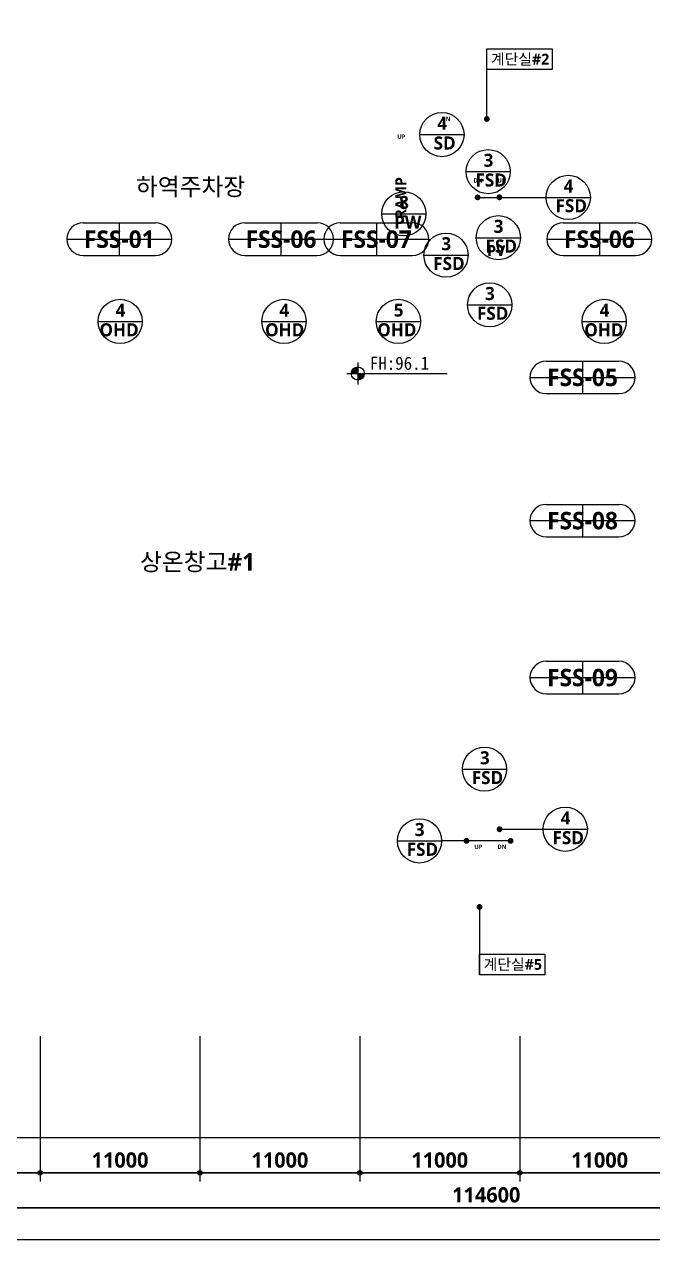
# Model space of a CAD drawing. Header units: millimetres. Extents: x 28132 to 190005487, y 7641 to 455456909.
# Drawn here: x 597295 to 640533, y 36445 to 120087 of the extents above; entities that cross this region are included whole.
import ezdxf
from ezdxf.enums import TextEntityAlignment as Align

# ---------------------------------------------------------------- set-up
doc = ezdxf.new("R2010")
doc.units = ezdxf.units.MM
doc.header["$LTSCALE"] = 400
doc.header["$MEASUREMENT"] = 0
doc.header["$PDSIZE"] = -10
doc.layers.get('0').update_dxf_attribs({"linetype": 'CONTINUOUS'})
doc.layers.get('Defpoints').update_dxf_attribs({"color": 153, "linetype": 'CONTINUOUS'})
for name, color, linetype in [('0_FSD', 1, 'CONTINUOUS'), ('0_FSS', 1, 'CONTINUOUS'), ('0_OHD', 2, 'CONTINUOUS'), ('0_SD', 4, 'CONTINUOUS'), ('0_SSD', 4, 'CONTINUOUS'), ('A-ANNO-TEXT2', 7, 'CONTINUOUS'), ('SYM', 8, 'CONTINUOUS')]:
    doc.layers.add(name, color=color, linetype=linetype)
doc.layers.add('A-XXXX-SYMB', color=7, linetype='CONTINUOUS', lineweight=25)
doc.layers.add('Defpoint', color=161, linetype='CONTINUOUS', plot=False)
doc.styles.add('SHP_신사리', font='NanumGothicBold.ttf')
doc.styles.add('돋움체', font='')
doc.styles.add('송현플러스-돋움체', font='NanumGothicBold.ttf')
doc.styles.get('돋움체').set_extended_font_data('DotumChe')
doc.dimstyles.new('SHP 600', dxfattribs={"dimscale": 300, "dimtxt": 3.5, "dimasz": 1, "dimexe": 2, "dimexo": 2, "dimgap": 1, "dimtad": 1, "dimdec": 0, "dimzin": 0, "dimdsep": 46, "dimtxsty": '송현플러스-돋움체', "dimblk": 'DIMDOT', "dimcen": 0.09, "dimclrt": 3, "dimadec": 0, "dimazin": 1, "dimtfac": 1, "dimtdec": 0, "dimtix": 1, "dimtmove": 2, "dimatfit": 0, "dimldrblk": 'DIMDOT', "dimfxl": 1, "dimtfillclr": 3, "dimtolj": 1, "dimtzin": 0, "dimarcsym": 0})

# ---------------------------------------------------------------- blocks, each defined once
blk = doc.blocks.new('A$C2E1A0DD2')
at = {"layer": 'A-XXXX-SYMB'}
h = blk.add_hatch(color=256, dxfattribs=at)
h.paths.add_polyline_path([(750, 1200, 0.414214), (300, 750), (750, 750)])
h.paths.add_polyline_path([(1200, 750), (750, 750), (750, 300, 0.414214)])
for p, q in [((750, 1500), (750, 0)), ((0, 750), (1500, 750))]:
    blk.add_line(p, q, dxfattribs=at)
blk.add_circle((750, 750), 450, dxfattribs=at)
blk = doc.blocks.new('A$C19A65A13')
at = {"layer": 'A-XXXX-SYMB'}
blk.add_line((1500, 750), (6891, 750), dxfattribs=at)
blk.add_blockref('A$C2E1A0DD2', (0, 0), dxfattribs=at)
blk = doc.blocks.new('DIMDOT')
at = {"color": 0}
blk.add_line((-2, 0), (2, 0), dxfattribs=at)
for radius in [0.5, 0.25]:
    blk.add_circle((0, 0), radius, dxfattribs=at)
blk = doc.blocks.new('*D285')
at = {"color": 0, "lineweight": -2}
for p, q in [((631382, 50445), (631382, 40445)), ((642382, 50445), (642382, 40445)), ((631682, 41045), (642082, 41045))]:
    blk.add_line(p, q, dxfattribs=at)
at = {"layer": 'Defpoints', "color": 0}
for p in [(631382, 51045), (642382, 51045), (642382, 41045)]:
    blk.add_point(p, dxfattribs=at)
at = {"color": 0, "linetype": 'ByBlock', "lineweight": -2, "xscale": 300, "yscale": 300, "zscale": 300, "rotation": 180}
blk.add_blockref('DIMDOT', (631382, 41045), dxfattribs=at)
at = {"color": 0, "linetype": 'ByBlock', "lineweight": -2, "xscale": 300, "yscale": 300, "zscale": 300}
blk.add_blockref('DIMDOT', (642382, 41045), dxfattribs=at)
at = {"color": 3, "insert": (636882, 41921), "char_height": 1050, "attachment_point": 5, "style": '송현플러스-돋움체'}
blk.add_mtext('\\A1;11000', dxfattribs=at)
blk = doc.blocks.new('*D286')
at = {"color": 0, "lineweight": -2}
for p, q in [((620382, 50445), (620382, 40445)), ((631382, 50445), (631382, 40445)), ((620682, 41045), (631082, 41045))]:
    blk.add_line(p, q, dxfattribs=at)
at = {"layer": 'Defpoints', "color": 0}
for p in [(620382, 51045), (631382, 51045), (631382, 41045)]:
    blk.add_point(p, dxfattribs=at)
at = {"color": 0, "linetype": 'ByBlock', "lineweight": -2, "xscale": 300, "yscale": 300, "zscale": 300, "rotation": 180}
blk.add_blockref('DIMDOT', (620382, 41045), dxfattribs=at)
at = {"color": 0, "linetype": 'ByBlock', "lineweight": -2, "xscale": 300, "yscale": 300, "zscale": 300}
blk.add_blockref('DIMDOT', (631382, 41045), dxfattribs=at)
at = {"color": 3, "insert": (625882, 41921), "char_height": 1050, "attachment_point": 5, "style": '송현플러스-돋움체'}
blk.add_mtext('\\A1;11000', dxfattribs=at)
blk = doc.blocks.new('*D287')
at = {"color": 0, "lineweight": -2}
for p, q in [((609382, 50445), (609382, 40445)), ((620382, 50445), (620382, 40445)), ((609682, 41045), (620082, 41045))]:
    blk.add_line(p, q, dxfattribs=at)
at = {"layer": 'Defpoints', "color": 0}
for p in [(609382, 51045), (620382, 51045), (620382, 41045)]:
    blk.add_point(p, dxfattribs=at)
at = {"color": 0, "linetype": 'ByBlock', "lineweight": -2, "xscale": 300, "yscale": 300, "zscale": 300, "rotation": 180}
blk.add_blockref('DIMDOT', (609382, 41045), dxfattribs=at)
at = {"color": 0, "linetype": 'ByBlock', "lineweight": -2, "xscale": 300, "yscale": 300, "zscale": 300}
blk.add_blockref('DIMDOT', (620382, 41045), dxfattribs=at)
at = {"color": 3, "insert": (614882, 41921), "char_height": 1050, "attachment_point": 5, "style": '송현플러스-돋움체'}
blk.add_mtext('\\A1;11000', dxfattribs=at)
blk = doc.blocks.new('*D288')
at = {"color": 0, "lineweight": -2}
for p, q in [((598382, 50445), (598382, 40445)), ((609382, 50445), (609382, 40445)), ((598682, 41045), (609082, 41045))]:
    blk.add_line(p, q, dxfattribs=at)
at = {"layer": 'Defpoints', "color": 0}
for p in [(598382, 51045), (609382, 51045), (609382, 41045)]:
    blk.add_point(p, dxfattribs=at)
at = {"color": 0, "linetype": 'ByBlock', "lineweight": -2, "xscale": 300, "yscale": 300, "zscale": 300, "rotation": 180}
blk.add_blockref('DIMDOT', (598382, 41045), dxfattribs=at)
at = {"color": 0, "linetype": 'ByBlock', "lineweight": -2, "xscale": 300, "yscale": 300, "zscale": 300}
blk.add_blockref('DIMDOT', (609382, 41045), dxfattribs=at)
at = {"color": 3, "insert": (603882, 41921), "char_height": 1050, "attachment_point": 5, "style": '송현플러스-돋움체'}
blk.add_mtext('\\A1;11000', dxfattribs=at)
blk = doc.blocks.new('*D289')
at = {"color": 0, "lineweight": -2}
for p, q in [((587382, 50445), (587382, 40445)), ((598382, 50445), (598382, 40445)), ((587682, 41045), (598082, 41045))]:
    blk.add_line(p, q, dxfattribs=at)
at = {"layer": 'Defpoints', "color": 0}
for p in [(587382, 51045), (598382, 51045), (598382, 41045)]:
    blk.add_point(p, dxfattribs=at)
at = {"color": 0, "linetype": 'ByBlock', "lineweight": -2, "xscale": 300, "yscale": 300, "zscale": 300, "rotation": 180}
blk.add_blockref('DIMDOT', (587382, 41045), dxfattribs=at)
at = {"color": 0, "linetype": 'ByBlock', "lineweight": -2, "xscale": 300, "yscale": 300, "zscale": 300}
blk.add_blockref('DIMDOT', (598382, 41045), dxfattribs=at)
at = {"color": 3, "insert": (592882, 41921), "char_height": 1050, "attachment_point": 5, "style": '송현플러스-돋움체'}
blk.add_mtext('\\A1;11000', dxfattribs=at)
blk = doc.blocks.new('*D295')
at = {"color": 0, "lineweight": -2}
for p, q in [((571782, 50445), (571782, 38045)), ((686382, 50445), (686382, 38045)), ((572082, 38645), (686082, 38645))]:
    blk.add_line(p, q, dxfattribs=at)
at = {"layer": 'Defpoints', "color": 0}
for p in [(571782, 51045), (686382, 51045), (686382, 38645)]:
    blk.add_point(p, dxfattribs=at)
at = {"color": 0, "linetype": 'ByBlock', "lineweight": -2, "xscale": 300, "yscale": 300, "zscale": 300, "rotation": 180}
blk.add_blockref('DIMDOT', (571782, 38645), dxfattribs=at)
at = {"color": 0, "linetype": 'ByBlock', "lineweight": -2, "xscale": 300, "yscale": 300, "zscale": 300}
blk.add_blockref('DIMDOT', (686382, 38645), dxfattribs=at)
at = {"color": 3, "insert": (629082, 39524), "char_height": 1050, "attachment_point": 5, "style": '송현플러스-돋움체'}
blk.add_mtext('\\A1;114600', dxfattribs=at)
blk = doc.blocks.new('G$CD5972F42')
at = {"layer": '0_FSS'}
for p, q in [((1120, 2240, 0), (6108, 2240, 0)), ((1120, 0, 0), (6108, 0, 0))]:
    blk.add_line(p, q, dxfattribs=at)
for centre, start, end in [((1120, 1120, 0), 90, 270), ((6108, 1120, 0), 270, 90)]:
    blk.add_arc(centre, 1120, start, end, dxfattribs=at)
at = {"layer": 'Defpoints'}
for p, q in [((3614, 2240, 0), (3614, 0, 0)), ((0, 1120, 0), (7228, 1120, 0))]:
    blk.add_line(p, q, dxfattribs=at)

msp = doc.modelspace()

# ---------------------------------------------------------------- linework, layer by layer
at = {"const_width": 200}
for points in [[(628386.6, 108177.7, 1), (628586.6, 108177.7, 1)], [(629883.3, 108177.7, 1), (630083.3, 108177.7, 1)], [(629900.1, 64689.6, 1), (630100.1, 64689.6, 1)], [(627619.6, 63891.3, 1), (627819.6, 63891.3, 1)], [(630656.8, 63891.3, 1), (630856.8, 63891.3, 1)]]:
    msp.add_lwpolyline(points, format="xyb", close=True, dxfattribs=at)
for points in [[(628486.6, 108177.7), (633203.6, 108177.7)], [(630000.1, 64689.6), (632995.8, 64689.6)], [(630816.1, 63888.1), (626004.5, 63888.1)]]:
    msp.add_lwpolyline(points)
at = {"layer": '0_FSD'}
for p, q in [((627694.8, 109946.3), (630736.1, 109946.3)), ((633203.6, 108177.7), (636244.9, 108177.7)), ((628390.7, 105403.1), (631432, 105403.1)), ((624789.8, 104202.6), (627831.1, 104202.6)), ((627796, 100776.3), (630837.4, 100776.3)), ((627440.4, 68823.9), (630481.7, 68823.9)), ((632995.8, 64689.6), (636037.1, 64689.6)), ((622963.2, 63888.1), (626004.5, 63888.1))]:
    msp.add_line(p, q, dxfattribs=at)
for centre in [(629215.5, 109946.3), (634724.3, 108177.7), (629911.3, 105403.1), (626310.4, 104202.6), (629316.7, 100776.3), (628961, 68823.9), (634516.5, 64689.6), (624483.8, 63888.1)]:
    msp.add_circle(centre, 1520.7, dxfattribs=at)
at = {"layer": '0_OHD'}
for p, q in [((602369, 99639), (605410.3, 99639)), ((613642.6, 99639), (616683.9, 99639)), ((621512, 99639), (624553.3, 99639)), ((635677, 99639), (638718.3, 99639))]:
    msp.add_line(p, q, dxfattribs=at)
for centre in [(603889.6, 99639), (615163.3, 99639), (623032.7, 99639), (637197.6, 99639)]:
    msp.add_circle(centre, 1520.7, dxfattribs=at)
at = {"layer": '0_SD'}
msp.add_line((624511.1, 112493.9), (627552.4, 112493.9), dxfattribs=at)
msp.add_circle((626031.7, 112493.9), 1520.7, dxfattribs=at)
at = {"layer": '0_SSD'}
msp.add_line((621888.2, 107041.3), (624929.5, 107041.3), dxfattribs=at)
msp.add_circle((623408.8, 107041.3), 1520.7, dxfattribs=at)
at = {"layer": 'Defpoint'}
for points in [[(707981.8, 36444.9), (536781.8, 36444.9), (536781.8, 165016.3), (707981.8, 165016.3)], [(705781.8, 38644.9), (538981.8, 38644.9), (538981.8, 162816.3), (705781.8, 162816.3)], [(703381.8, 41044.9), (541381.8, 41044.9), (541381.8, 160416.3), (703381.8, 160416.3)], [(700981.8, 43444.9), (543781.8, 43444.9), (543781.8, 158016.3), (700981.8, 158016.3)]]:
    msp.add_lwpolyline(points, close=True, dxfattribs=at)
at = {"layer": 'SYM'}
for points in [[(629116.8, 118395.3), (633626.8, 118395.3), (633626.8, 116965.3), (629116.8, 116965.3)], [(628612.8, 56100.3), (633122.8, 56100.3), (633122.8, 54670.3), (628612.8, 54670.3)]]:
    msp.add_lwpolyline(points, close=True, dxfattribs=at)
for points in [[(629116.8, 113570.3), (629116.8, 116965.3)], [(628612.8, 59345.3), (628612.8, 54670.3)]]:
    msp.add_lwpolyline(points, dxfattribs=at)
at = {"layer": 'SYM', "const_width": 200}
for points in [[(629016.8, 113570.3, 1), (629216.8, 113570.3, 1)], [(628512.8, 59345.3, 1), (628712.8, 59345.3, 1)]]:
    msp.add_lwpolyline(points, format="xyb", close=True, dxfattribs=at)

# ---------------------------------------------------------------- block references
for name, p in [('G$CD5972F42', (600216.7, 104181.4)), ('G$CD5972F42', (611342.9, 104181.4)), ('G$CD5972F42', (617908.2, 104181.4)), ('G$CD5972F42', (633255.9, 104181.4)), ('A$C19A65A13', (619491.1, 95306.6)), ('G$CD5972F42', (632089.8, 94671.1)), ('G$CD5972F42', (632089.8, 84810.5)), ('G$CD5972F42', (632089.8, 74010.5))]:
    msp.add_blockref(name, p)

# ---------------------------------------------------------------- texts
at = {"color": 1, "style": '돋움체'}
msp.add_text('FH:96.1', height=900, dxfattribs=at).set_placement((621072.5, 96762.5), align=Align.MIDDLE_LEFT)
at = {"layer": '0_FSD', "style": '송현플러스-돋움체'}
for s, p in [('3', (628898.3, 110279.7)), ('FSD', (628341.8, 108919.8)), ('4', (634407.1, 108511.2)), ('FSD', (633850.6, 107151.2)), ('3', (629594.1, 105736.5)), ('3', (625993.2, 104536)), ('FSD', (629037.6, 104376.6)), ('FSD', (625436.7, 103176.1)), ('3', (628999.5, 101109.8)), ('FSD', (628443, 99749.8)), ('3', (628643.8, 69157.3)), ('FSD', (628087.3, 67797.3)), ('4', (634199.3, 65023)), ('3', (624166.6, 64221.6)), ('FSD', (633642.8, 63663)), ('FSD', (623610.1, 62861.6))]:
    msp.add_text(s, height=900, dxfattribs=at).set_placement(p)
at = {"layer": '0_FSS', "style": 'SHP_신사리'}
for s, p in [('FSS-01', (603830.9, 105301.4)), ('FSS-06', (614957.1, 105301.4)), ('FSS-07', (621522.4, 105301.4)), ('FSS-06', (636870.1, 105301.4)), ('FSS-05', (635704, 95791.1)), ('FSS-08', (635704, 85930.5)), ('FSS-09', (635704, 75130.5))]:
    msp.add_text(s, height=1200, dxfattribs=at).set_placement(p, align=Align.MIDDLE_CENTER)
at = {"layer": '0_OHD', "style": '송현플러스-돋움체'}
for s, p in [('4', (603572.4, 99972.5)), ('4', (614846.1, 99972.5)), ('5', (622715.5, 99972.5)), ('4', (636880.5, 99972.5)), ('OHD', (602463.3, 98612.5)), ('OHD', (613861.3, 98612.5)), ('OHD', (621578.7, 98612.5)), ('OHD', (635826.6, 98612.5))]:
    msp.add_text(s, height=900, dxfattribs=at).set_placement(p)
at = {"layer": '0_SD', "style": '송현플러스-돋움체'}
for s, p in [('4', (625714.5, 112827.3)), ('SD', (625460.5, 111467.4))]:
    msp.add_text(s, height=900, dxfattribs=at).set_placement(p)
at = {"layer": '0_SSD', "style": '송현플러스-돋움체'}
for s, p in [('8', (623085.5, 107374.8)), ('PW', (622748.4, 106014.8))]:
    msp.add_text(s, height=900, dxfattribs=at).set_placement(p)
at = {"layer": 'A-ANNO-TEXT2', "style": '송현플러스-돋움체'}
for s, height, p in [('계단실#2', 750, (629405.7, 117315.1)), ('DN', 300, (625995, 113421.2)), ('UP', 300, (622958.2, 112205.2)), ('하역주차장', 1200, (604972.6, 108309.9)), ('DN', 300, (628205.9, 109188)), ('UP', 300, (629852.7, 109188)), ('PV', 750, (629139.8, 104131.1)), ('상온창고#1', 1200, (605252.3, 82494.7)), ('UP', 300, (628260.7, 63332.1)), ('DN', 300, (629850.2, 63334.9)), ('계단실#5', 750, (628901.6, 55020.1))]:
    msp.add_text(s, height=height, dxfattribs=at).set_placement(p)
msp.add_text('RAMP', height=750, rotation=90, dxfattribs=at).set_placement((623571.3, 106715.8))

# ---------------------------------------------------------------- dimensions: what is measured, and where the dimension line sits
for base, p1, p2, picture, middle in [((686381.8, 38644.9), (571781.8, 51044.9), (686381.8, 51044.9), '*D295', (629081.8, 39524.3)), ((598381.8, 41044.9), (587381.8, 51044.9), (598381.8, 51044.9), '*D289', (592881.8, 41920.6)), ((609381.8, 41044.9), (598381.8, 51044.9), (609381.8, 51044.9), '*D288', (603881.8, 41920.6)), ((620381.8, 41044.9), (609381.8, 51044.9), (620381.8, 51044.9), '*D287', (614881.8, 41920.6)), ((631381.8, 41044.9), (620381.8, 51044.9), (631381.8, 51044.9), '*D286', (625881.8, 41920.6)), ((642381.8, 41044.9), (631381.8, 51044.9), (642381.8, 51044.9), '*D285', (636881.8, 41920.6))]:
    dim = msp.add_linear_dim(base=base, p1=p1, p2=p2, angle=180, dimstyle='SHP 600')
    dim.commit()
    dim.dimension.update_dxf_attribs({"geometry": picture, "text_midpoint": middle})

doc.saveas('drawing.dxf')
